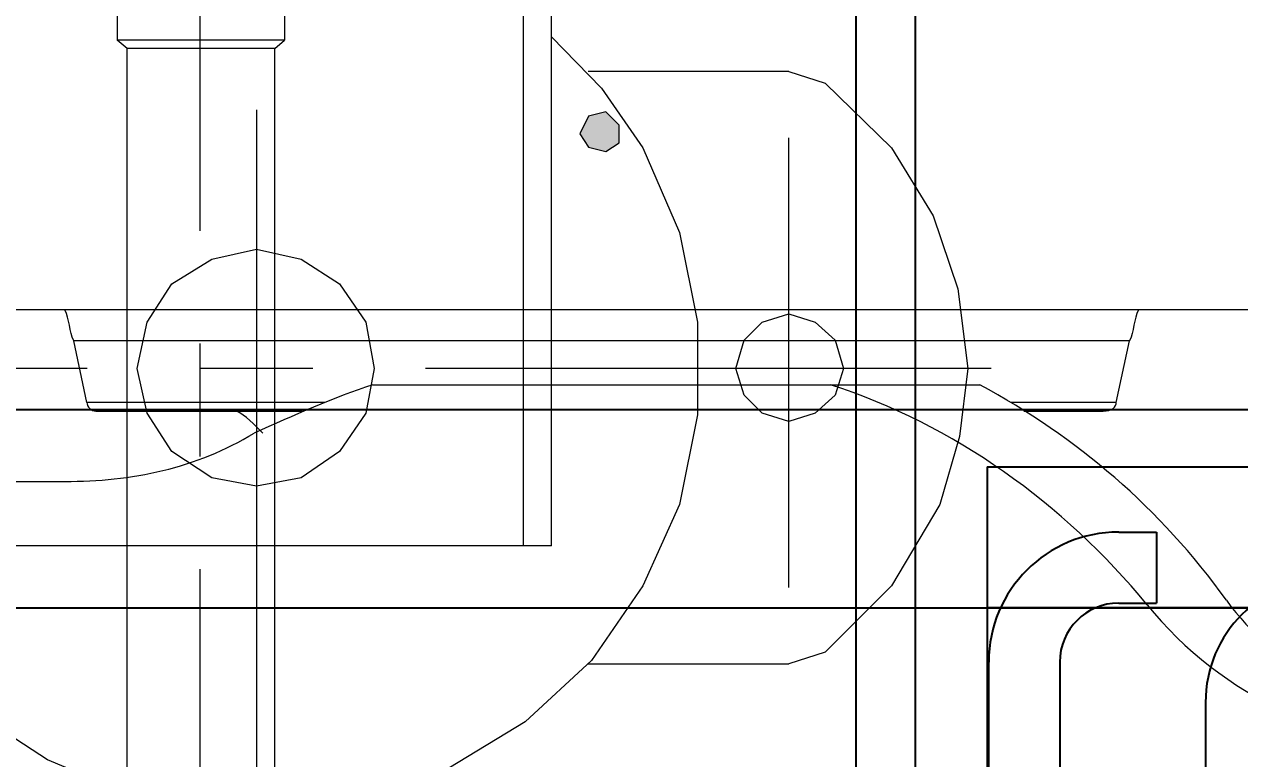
# Model space of a CAD drawing. Header units: millimetres. Extents: x 25083 to 52777, y 24772 to 45779.
# Drawn here: x 38448.4 to 38551, y 33399.2 to 33461.2 of the extents above; entities that cross this region are included whole.
import ezdxf

# ---------------------------------------------------------------- set-up
doc = ezdxf.new("R2010")
doc.units = ezdxf.units.MM
doc.layers.add('小车', color=7, linetype='Continuous')
doc.styles.get("Standard").update_dxf_attribs({"font": ''})
doc.styles.get('Standard').set_extended_font_data('SimSun')
doc.dimstyles.new('15', dxfattribs={"dimtxt": 15, "dimasz": 10, "dimexe": 2, "dimexo": 1, "dimgap": 1, "dimtad": 1, "dimdsep": 46, "dimtxsty": 'Standard', "dimcen": 2.5, "dimadec": 0, "dimazin": 0, "dimtfac": 1, "dimtmove": 2, "dimatfit": 3, "dimfxl": 1, "dimtolj": 1, "dimarcsym": 0})
doc.dimstyles.new('ISO-25', dxfattribs={"dimtxt": 2.5, "dimasz": 2.5, "dimexe": 1.25, "dimexo": 0.625, "dimtad": 1, "dimtxsty": 'Standard', "dimcen": 2.5, "dimadec": 0, "dimazin": 0, "dimtfac": 1, "dimtmove": 0, "dimatfit": 3, "dimfxl": 1, "dimarcsym": 0})

# ---------------------------------------------------------------- blocks, each defined once
blk = doc.blocks.new('A$C6E4F4F8B')
at = {"color": 6, "ltscale": 15}
blk.add_line((123.2, 6.08), (123.2, 63.92), dxfattribs=at)
for p, q in [((135.1, 63.92), (135.1, 6.08)), ((143.08, 24.5), (157.05, 24.5)), ((128.7, 17.17), (128.7, 20.37)), ((128.7, 20.37), (134.7, 20.37)), ((134.7, 17.17), (134.7, 20.37)), ((139.67, 12.2), (157.05, 12.2)), ((157.05, 6.2), (139.67, 6.2)), ((0, 0), (197.2, 0))]:
    blk.add_line(p, q)
at = {"color": 1}
for p in [(123.2, 6.08), (133.2, 6.08)]:
    blk.add_line(p, (173.2, 6.08), dxfattribs=at)
at = {"ltscale": 15}
blk.add_arc((143.08, 35), 10.5, 90, 270, dxfattribs=at)
for radius in [10.97, 4.97]:
    blk.add_arc((139.67, 17.17), radius, 180, 270)
blk = doc.blocks.new('*D925')
at = {"color": 0, "lineweight": -2}
for p, q in [((29677.86, 34881.66), (29677.86, 32448.29)), ((40733.02, 34757.65), (40733.02, 32448.29)), ((29680.36, 32449.54), (40730.52, 32449.54))]:
    blk.add_line(p, q, dxfattribs=at)
at = {"color": 0}
for points in [[(29680.36, 32449.96), (29680.36, 32449.13), (29677.86, 32449.54)], [(40730.52, 32449.13), (40730.52, 32449.96), (40733.02, 32449.54)]]:
    blk.add_solid(points, dxfattribs=at)
at = {"layer": 'DEFPOINTS', "color": 0}
for p in [(29677.86, 34882.29), (40733.02, 34758.27), (40733.02, 32449.54)]:
    blk.add_point(p, dxfattribs=at)
at = {"color": 0, "insert": (35205.44, 32451.63), "char_height": 2.5, "attachment_point": 5}
blk.add_mtext('11055,15', dxfattribs=at)
blk = doc.blocks.new('zw$D2F4')
h = blk.add_hatch(color=7)
h.dxf.hatch_style = 2
h.paths.add_polyline_path([(272.58, 995.61), (271.46, 994.87), (271.09, 993.39), (271.83, 992.27), (273.32, 992.27), (274.43, 993.39), (274.06, 994.87)])
at = {"color": 7, "lineweight": 5}
for points in [[(257.72, 841.87), (257.72, 1145.64)], [(243.24, 1097.74), (243.24, 1039.06)], [(249.92, 1037.21), (255.12, 1038.32)], [(255.12, 949.19), (255.12, 1038.32)], [(249.18, 1036.46), (249.18, 1019.01)], [(249.92, 1017.15), (249.92, 1037.21)], [(251.41, 1013.07), (251.41, 961.82)], [(249.92, 950.31), (249.92, 959.22)], [(249.18, 958.11), (249.18, 951.42)], [(249.92, 950.31), (255.12, 949.19)]]:
    blk.add_lwpolyline(points, dxfattribs=at)
at = {"color": 7, "lineweight": 0}
blk.add_lwpolyline([(272.58, 995.61), (271.46, 994.87), (271.09, 993.39), (271.83, 992.27), (273.32, 992.27), (274.43, 993.39), (274.06, 994.87)], close=True, dxfattribs=at)
at = {"color": 7, "lineweight": 5}
for points in [[(243.24, 1039.06), (243.24, 1033.49), (244.35, 1027.92), (247.33, 1023.09)], [(255.12, 1038.32), (255.87, 1038.69), (256.98, 1038.69), (257.72, 1039.06)], [(249.92, 1037.21), (249.55, 1037.21), (249.18, 1036.83), (249.18, 1036.46)], [(247.33, 1022.35), (248.07, 1023.09), (248.81, 1023.84), (249.18, 1024.58)], [(251.41, 1013.07), (250.3, 1016.41), (248.81, 1019.75), (247.33, 1023.09)], [(232.84, 947.71), (241.38, 954.76), (248.07, 964.05), (251.41, 974.45)], [(233.21, 941.02), (241.01, 946.59), (246.95, 953.65), (251.41, 961.82)], [(249.18, 951.42), (249.18, 950.68), (249.55, 950.31), (249.92, 950.31)], [(257.72, 948.45), (256.98, 948.82), (255.87, 948.82), (255.12, 949.19)], [(232.84, 947.71), (225.04, 941.4), (220.59, 931.74), (220.59, 921.71)], [(233.21, 941.02), (227.64, 936.94), (223.93, 930.25), (223.19, 922.83)]]:
    blk.add_open_spline(points, degree=3, dxfattribs=at)
blk = doc.blocks.new('*D470')
at = {"layer": 'DEFPOINTS', "color": 0}
for p in [(36180.04, 116639.33), (36197.54, 116639.33), (36197.54, 116438.26)]:
    blk.add_point(p, dxfattribs=at)
at = {"layer": '小车', "color": 0, "linetype": 'Continuous', "lineweight": -2}
for p, q in [((36180.04, 116638.33), (36180.04, 116436.26)), ((36197.54, 116638.33), (36197.54, 116436.26)), ((36170.04, 116438.26), (36160.04, 116438.26)), ((36180.04, 116438.26), (36197.54, 116438.26)), ((36207.54, 116438.26), (36217.54, 116438.26))]:
    blk.add_line(p, q, dxfattribs=at)
at = {"layer": '小车', "color": 0}
for points in [[(36170.04, 116439.93), (36170.04, 116436.59), (36180.04, 116438.26)], [(36207.54, 116439.93), (36207.54, 116436.59), (36197.54, 116438.26)]]:
    blk.add_solid(points, dxfattribs=at)
at = {"layer": '小车', "color": 0, "insert": (36193.65, 116438.26), "char_height": 15, "attachment_point": 5}
blk.add_mtext('\\A1;17.5', dxfattribs=at)
blk = doc.blocks.new('A$C1A4175F5')
at = {"layer": '小车', "color": 1, "lineweight": 0}
for points in [[(1131.224, 239.375), (1131.224, 297.749)], [(1126.465, 249.594), (1126.465, 192.06)], [(1081.529, 209.279), (1081.529, 247.215)], [(1131.224, 220.337), (1131.224, 229.856)], [(1064.451, 227.757), (1112.186, 227.757)], [(1121.705, 227.757), (1131.224, 227.757)], [(1140.743, 227.757), (1188.478, 227.757)], [(1131.224, 163.223), (1131.224, 210.818)]]:
    blk.add_lwpolyline(points, dxfattribs=at)
at = {"layer": '小车', "color": 7, "lineweight": 0}
for points in [[(1101.547, 212.778), (1101.547, 271.572)], [(1103.927, 212.778), (1103.927, 271.712)], [(1124.085, 257.854), (1124.085, 255.474)], [(1138.223, 257.854), (1138.223, 255.474)], [(1101.547, 255.754), (1097.348, 251.414), (1093.848, 246.375)], [(1124.085, 255.474), (1138.223, 255.474)], [(1124.925, 254.774), (1124.085, 255.474)], [(1137.384, 254.774), (1138.223, 255.474)], [(1124.925, 181.001), (1124.925, 254.774)], [(1124.925, 254.774), (1137.384, 254.774)], [(1137.384, 181.001), (1137.384, 254.774)], [(1081.529, 252.814), (1078.45, 251.834)], [(1081.529, 252.814), (1098.468, 252.814)], [(1078.45, 251.834), (1072.85, 246.375)], [(1072.85, 246.375), (1069.35, 240.635), (1067.251, 234.476), (1066.411, 227.757)], [(1093.848, 246.375), (1090.768, 239.235), (1089.228, 231.676), (1089.228, 223.837), (1090.768, 216.278)], [(1066.411, 227.757), (1067.111, 222.017), (1068.791, 216.278)], [(1068.791, 216.278), (1072.85, 209.418), (1078.45, 203.819)], [(1090.768, 216.278), (1093.848, 209.418), (1098.188, 203.119), (1103.787, 197.94), (1110.226, 194.02), (1117.366, 191.36), (1124.925, 190.38)], [(1137.384, 191.92), (1144.103, 194.72), (1150.122, 198.64), (1155.302, 203.679), (1159.361, 209.698), (1162.161, 216.278)], [(1101.547, 212.778), (1151.522, 212.778)], [(1078.45, 203.819), (1081.529, 202.839)], [(1098.468, 202.839), (1081.529, 202.839)]]:
    blk.add_lwpolyline(points, dxfattribs=at)
for points in [[(1136.544, 227.757), (1135.704, 231.676), (1133.604, 234.896), (1130.244, 236.996), (1126.465, 237.836), (1122.685, 236.996), (1119.465, 234.896), (1117.226, 231.676), (1116.526, 227.757), (1117.226, 223.977), (1119.465, 220.757), (1122.685, 218.518), (1126.465, 217.818), (1130.244, 218.518), (1133.604, 220.757), (1135.704, 223.977), (1136.544, 227.757)], [(1086.009, 227.757), (1085.309, 230.136), (1083.769, 231.676), (1081.529, 232.376), (1079.289, 231.676), (1077.61, 230.136), (1076.91, 227.757), (1077.61, 225.517), (1079.289, 223.977), (1081.529, 223.277), (1083.769, 223.977), (1085.309, 225.517), (1086.009, 227.757)]]:
    blk.add_lwpolyline(points, close=True, dxfattribs=at)
at = {"layer": '小车', "color": 3, "lineweight": 0}
blk.add_lwpolyline([(1126.465, 227.757), (1126.605, 227.757)], dxfattribs=at)
blk.add_lwpolyline([(1126.465, 227.757), (1126.605, 227.757)], dxfattribs=at)
at = {"layer": '小车'}
dim = blk.add_linear_dim(base=(229.857, 249.006), p1=(212.358, 450.073), p2=(229.857, 450.073), dimstyle='15', override={"dimfxl": 0.18}, dxfattribs=at)
dim.commit()
dim.dimension.update_dxf_attribs({"geometry": '*D470', "text_midpoint": (225.974, 249.006), "dimtype": 128, "insert": (-35967.681, -116189.253)})
blk = doc.blocks.new('zw$50CE')
blk.add_blockref('zw$D2F4', (22.01, 103.57))
at = {"layer": '小车', "ltscale": 10, "xscale": -1, "rotation": 270}
blk.add_blockref('A$C1A4175F5', (47.03, 0), dxfattribs=at)

msp = doc.modelspace()

# ---------------------------------------------------------------- linework, layer by layer
at = {"color": 1, "ltscale": 15}
msp.add_line((29782.964, 33428.649), (40674.281, 33428.649), dxfattribs=at)
at = {"ltscale": 15}
msp.add_line((29782.964, 33411.899), (40674.281, 33411.899), dxfattribs=at)
msp.add_lwpolyline([(38518.63, 33273.983), (38518.63, 34140.649), (38598.63, 34140.649), (38598.63, 33273.983)], close=True, dxfattribs=at)

# ---------------------------------------------------------------- block references
for name, p, rotation in [('zw$50CE', (39594.481, 33157.316), 90), ('A$C6E4F4F8B', (38523.63, 33546.999), 270)]:
    msp.add_blockref(name, p, dxfattribs=dict(rotation=rotation))

# ---------------------------------------------------------------- dimensions: what is measured, and where the dimension line sits
dim = msp.add_linear_dim(base=(40733.0166, 32449.5434), p1=(29677.8617, 34882.2868), p2=(40733.0166, 34758.2702), dimstyle='ISO-25')
dim.commit()
dim.dimension.update_dxf_attribs({"geometry": '*D925', "text_midpoint": (35205.4391, 32449.5434), "dimtype": 160})

doc.saveas('drawing.dxf')
